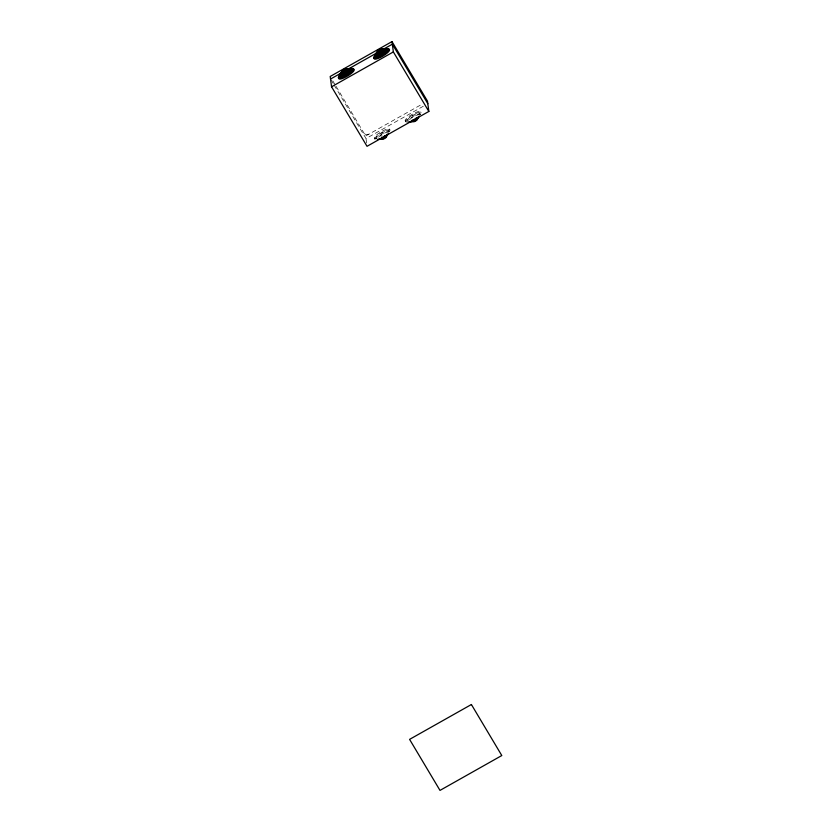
<?xml version="1.0" encoding="UTF-8"?>
<svg xmlns="http://www.w3.org/2000/svg" width="832" height="832" viewBox="0 0 832 832"><rect width="100%" height="100%" fill="white"/><g stroke="black" fill="none" stroke-linecap="round" stroke-linejoin="round"><path stroke-width="0.62" stroke-dasharray="4.16 3.12" d="M366.59 142.99L365.674 135.98L421.855 104.302M423.322 106.236L366.007 138.559L333.819 84.552M420.607 111.935L421.106 112.778M419.765 113.537L420.274 114.39A7.363 1.737 -30.8 0 0 414.482 115.669A7.363 1.737 -30.8 0 0 407.659 120.983M405.153 120.65L405.662 121.493M389.698 129.366L390.208 130.208M388.866 130.967L389.366 131.82A7.363 1.737 -30.8 0 0 385.206 132.319A7.363 1.737 -30.8 0 0 378.3 136.646M376.095 138.164L376.605 139.017M374.244 138.081L374.754 138.923M332.831 80.881L335.462 85.301M336.128 86.403L365.674 135.98M331.198 80.142L333.164 83.45M368.95 134.129A3.786 3.661 -7.5 0 1 363.792 132.829M387.65 132.236A8.913 2.101 -30.8 0 0 387.223 129.043A8.913 2.101 -30.8 0 0 376.303 135.2A8.913 2.101 -30.8 0 0 376.719 138.393A7.363 1.737 -30.8 0 1 377.333 137.602M378.622 137.103A5.678 1.342 -30.8 0 1 387.161 132.298M376.376 138.528A7.363 1.737 -30.8 0 1 383.074 132.246A7.363 1.737 -30.8 0 1 388.128 132.382M375.097 139.36A8.913 2.101 -30.8 0 1 383.198 131.758A8.913 2.101 -30.8 0 1 389.324 131.924M380.869 136.417A5.678 1.342 -30.8 0 1 382.034 135.595M406.338 121.191A8.913 2.101 -30.8 0 1 408.2 116.938A8.913 2.101 -30.8 0 1 418.61 111.498A8.913 2.101 -30.8 0 1 418.548 114.806M409.531 119.673A5.678 1.342 -30.8 0 1 418.059 114.868M407.004 120.744A7.363 1.737 -30.8 0 1 413.972 114.816A7.363 1.737 -30.8 0 1 419.609 114.14M406.838 122.044A8.913 2.101 -30.8 0 1 413.088 114.878A8.913 2.101 -30.8 0 1 420.222 114.494"/><path stroke-width="1.25" d="M392.007 41.6L330.2 76.461L331.552 86.778L367.026 146.307L428.844 111.446L427.482 101.13L392.007 41.6L393.359 51.917L428.844 111.446M330.533 79.04L341.775 72.696M347.391 69.534L377.738 52.416M383.354 49.254L392.34 44.179L427.825 103.709M331.552 86.778L393.359 51.917M383.781 49.161A7.363 1.737 -30.8 0 1 386.173 50.69A7.363 1.737 -30.8 0 1 376.886 56.316A7.363 1.737 -30.8 0 1 376.116 53.799M388.357 49.369A8.913 2.101 -30.8 0 1 383.126 55.942A8.913 2.101 -30.8 0 1 374.275 57.897M384.977 49.452A5.678 1.342 -30.8 0 1 380.994 54.018A5.678 1.342 -30.8 0 1 376.438 54.257M386.714 49.379A7.363 1.737 -30.8 0 1 382.387 54.808A7.363 1.737 -30.8 0 1 375.086 56.42M381.389 49.618A5.678 1.342 -30.8 0 1 384.654 50.034A5.678 1.342 -30.8 0 1 376.948 54.704A5.678 1.342 -30.8 0 1 377.666 51.865M386.568 48.745A8.913 2.101 -30.8 0 1 386.984 51.938A8.913 2.101 -30.8 0 1 376.054 58.105A8.913 2.101 -30.8 0 1 375.638 54.912M383.157 49.577A3.9 0.915 -30.8 0 1 380.432 52.707A3.9 0.915 -30.8 0 1 377.302 52.884M380.692 49.837A2.226 0.53 -30.8 0 1 381.42 50.305A2.226 0.53 -30.8 0 1 378.602 52.01A2.226 0.53 -30.8 0 1 378.373 51.241M380.536 49.421A3.9 0.915 -30.8 0 1 382.782 49.712A3.9 0.915 -30.8 0 1 377.489 52.915A3.9 0.915 -30.8 0 1 377.988 50.97M378.789 50.409A3.9 0.915 -30.8 0 1 379.662 49.889M348.462 69.077A7.363 1.737 -30.8 0 1 350.854 70.616A7.363 1.737 -30.8 0 1 341.567 76.232A7.363 1.737 -30.8 0 1 340.798 73.715M353.038 69.295A8.913 2.101 -30.8 0 1 347.797 75.868A8.913 2.101 -30.8 0 1 338.957 77.823M348.837 69.514A5.678 1.342 -30.8 0 1 346.944 73.164A5.678 1.342 -30.8 0 1 340.673 74.807M351.395 69.295A7.363 1.737 -30.8 0 1 347.069 74.724A7.363 1.737 -30.8 0 1 339.758 76.336M346.07 69.534A5.678 1.342 -30.8 0 1 349.523 69.732A5.678 1.342 -30.8 0 1 342.306 74.412A5.678 1.342 -30.8 0 1 341.359 72.592M351.239 68.671A8.913 2.101 -30.8 0 1 351.666 71.854A8.913 2.101 -30.8 0 1 340.735 78.021A8.913 2.101 -30.8 0 1 340.319 74.828M347.277 69.597A3.9 0.915 -30.8 0 1 347.651 70.814A3.9 0.915 -30.8 0 1 343.148 73.549A3.9 0.915 -30.8 0 1 341.983 72.8M345.218 69.347A3.9 0.915 -30.8 0 1 347.142 69.971A3.9 0.915 -30.8 0 1 341.463 72.935A3.9 0.915 -30.8 0 1 344.344 69.805M345.79 69.618A2.226 0.53 -30.8 0 1 345.894 70.418A2.226 0.53 -30.8 0 1 343.158 71.958A2.226 0.53 -30.8 0 1 343.054 71.167M387.67 134.191A7.363 1.737 -30.8 0 1 377.582 139.464M384.446 136.094A5.678 1.342 -30.8 0 1 383.178 136.854M388.419 133.494A5.678 1.342 -30.8 0 1 388.305 133.962M387.858 134.586A5.678 1.342 -30.8 0 1 383.042 138.06A5.678 1.342 -30.8 0 1 378.789 139.329M386.88 134.358A3.9 0.915 -30.8 0 1 384.904 136.448A3.9 0.915 -30.8 0 1 381.191 138.32M387.234 135.023A3.9 0.915 -30.8 0 1 384.134 138.112A3.9 0.915 -30.8 0 1 380.702 138.705M385.934 136.032A2.226 0.53 -30.8 0 1 385.715 136.458M385.424 136.75A2.226 0.53 -30.8 0 1 384.571 137.384M384.072 137.686A2.226 0.53 -30.8 0 1 383.094 138.154M385.819 136.802A2.226 0.53 -30.8 0 1 386.038 137.498A2.226 0.53 -30.8 0 1 383.458 139.058A2.226 0.53 -30.8 0 1 382.793 138.632M418.579 116.761A7.363 1.737 -30.8 0 1 407.794 121.95M416.52 117.842A5.678 1.342 -30.8 0 1 415.345 118.664M414.076 119.434A5.678 1.342 -30.8 0 1 411.59 120.63M419.328 116.064A5.678 1.342 -30.8 0 1 415.23 119.902A5.678 1.342 -30.8 0 1 409.687 121.898M417.394 117.686A3.9 0.915 -30.8 0 1 412.1 120.89M417.258 119.34A2.226 0.53 -30.8 0 1 414.981 121.368A2.226 0.53 -30.8 0 1 413.993 120.91M416.312 119.506A2.226 0.53 -30.8 0 1 416.728 119.371M418.142 117.593A3.9 0.915 -30.8 0 1 414.596 120.921A3.9 0.915 -30.8 0 1 411.913 120.848M416.842 118.602A2.226 0.53 -30.8 0 1 415.48 119.954M414.981 120.255A2.226 0.53 -30.8 0 1 414.003 120.723M471.401 704.517L409.583 739.378L439.993 790.4L501.8 755.539L471.401 704.517M378.383 51.054A2.226 0.53 -30.8 0 0 381.212 48.932A2.226 0.53 -30.8 0 0 378.248 50.076A2.226 0.53 -30.8 0 0 378.383 51.054M343.065 70.98A2.226 0.53 -30.8 0 0 345.894 68.848A2.226 0.53 -30.8 0 0 342.93 70.002A2.226 0.53 -30.8 0 0 343.065 70.98"/></g></svg>
